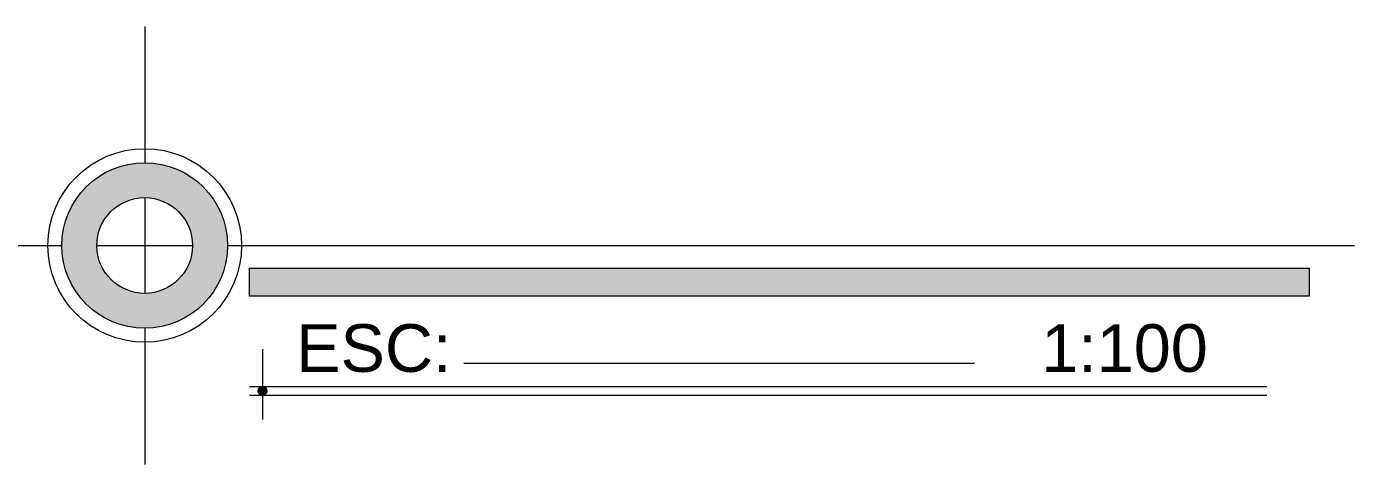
# Model space of a CAD drawing. Header units: metres. Extents: x -182 to 99, y 70 to 113.
# Drawn here: x -150.29 to -132.66, y 70.4 to 76.22 of the extents above; entities that cross this region are included whole.
import ezdxf

# ---------------------------------------------------------------- set-up
doc = ezdxf.new("R2010")
doc.units = ezdxf.units.M
doc.header["$LTSCALE"] = 0.01
for name, color, linetype, lineweight in [('referencia', 161, 'Continuous', 15), ('Sillas', 7, 'Continuous', 18), ('TEXTO', 120, 'Continuous', 50)]:
    doc.layers.add(name, color=color, linetype=linetype, lineweight=lineweight)

msp = doc.modelspace()

# ---------------------------------------------------------------- hatches: boundary and pattern name
at = {"layer": 'referencia'}
h = msp.add_hatch(color=20, dxfattribs=at)
h.paths.add_polyline_path([(-149.822, 73.31, 1), (-147.622, 73.31, 1)])
h.paths.add_polyline_path([(-148.085, 73.31, -1), (-149.358, 73.31, -1)], flags=16)
msp.add_hatch(color=20, dxfattribs=at).paths.add_polyline_path([(-147.099, 71.378, 1), (-147.215, 71.378, 1)])
at = {"layer": 'Sillas'}
msp.add_hatch(color=20, dxfattribs=at).paths.add_polyline_path([(-133.257, 73.008), (-147.328, 73.008), (-147.328, 72.637), (-133.257, 72.637)])

# ---------------------------------------------------------------- linework, layer by layer
at = {"layer": 'referencia', "color": 5}
for p, q in [((-148.722, 76.218), (-148.722, 74.41)), ((-148.722, 73.946), (-148.722, 72.673)), ((-151.793, 73.31), (-149.822, 73.31)), ((-149.358, 73.31), (-148.085, 73.31)), ((-147.622, 73.31), (-132.655, 73.31)), ((-148.722, 72.21), (-148.722, 70.401)), ((-147.157, 71.931), (-147.157, 71.436)), ((-144.483, 71.745), (-137.699, 71.745)), ((-147.331, 71.436), (-133.817, 71.436)), ((-147.331, 71.32), (-133.817, 71.32)), ((-147.157, 71.32), (-147.157, 70.998))]:
    msp.add_line(p, q, dxfattribs=at)
at = {"layer": 'referencia'}
msp.add_lwpolyline([(-147.328, 73.008), (-133.257, 73.008), (-133.257, 72.637), (-147.328, 72.637)], close=True, dxfattribs=at)
at = {"layer": 'referencia', "color": 5}
for centre, radius in [((-148.722, 73.31), 1.286), ((-148.722, 73.31), 1.1), ((-148.722, 73.31), 0.636), ((-147.157, 71.378), 0.058)]:
    msp.add_circle(centre, radius, dxfattribs=at)

# ---------------------------------------------------------------- texts
at = {"layer": 'TEXTO', "char_height": 0.63308, "width": 3.58545, "attachment_point": 1}
for s, insert in [('{\\fArial|b0|i0|c0|p34;\\C7;ESC:}', (-146.711, 72.264)), ('{\\fArial|b0|i0|c0|p34;\\C7;1:100}', (-136.815, 72.264))]:
    msp.add_mtext(s, dxfattribs=dict(at, insert=insert))

doc.saveas('drawing.dxf')
